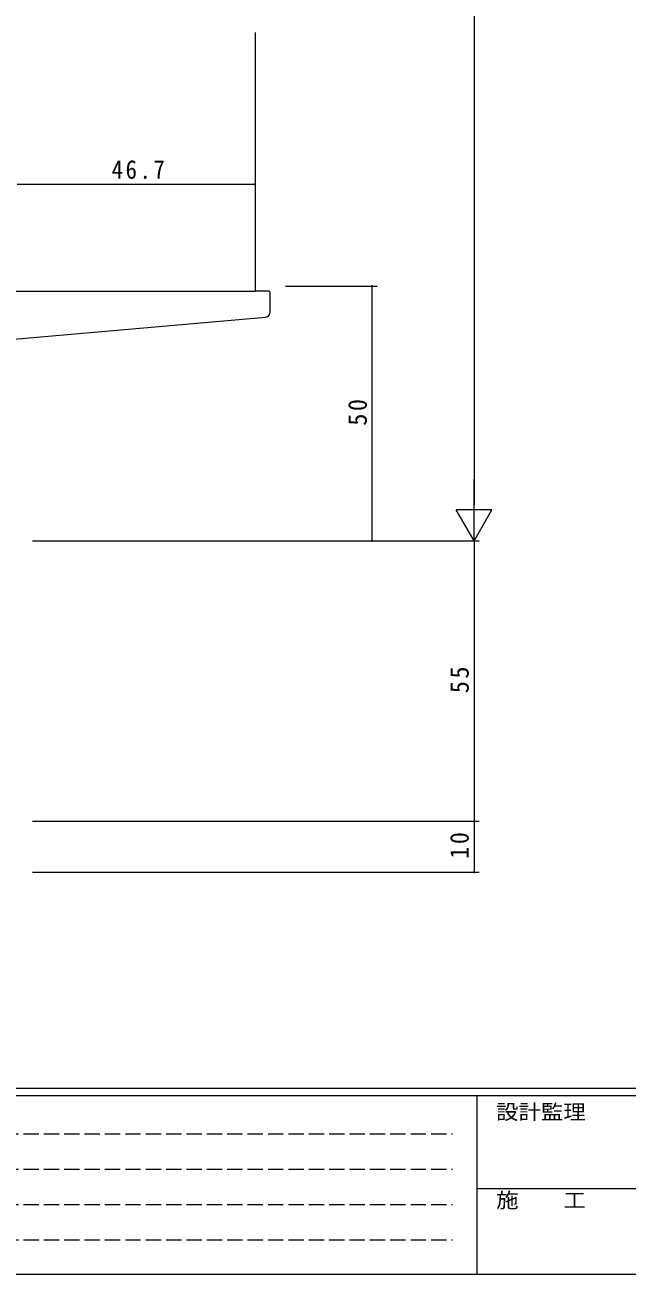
# Model space of a CAD drawing. Units: millimetres on the paper. Extents: x -420 to 373, y -297 to 267.
# Drawn here: x -248.8 to -130.6, y -297 to -51.8 of the extents above; entities that cross this region are included whole.
import ezdxf
from ezdxf.enums import TextEntityAlignment as Align

# ---------------------------------------------------------------- set-up
doc = ezdxf.new("R2010")
doc.units = ezdxf.units.MM
doc.linetypes.add('DASHED3', pattern=[4, 3, -1])
for name, color, linetype, lineweight in [('0-1_YKK_ZWAK', 7, 'Continuous', 9), ('0-3_YKK_12', 2, 'Continuous', 9), ('0-4_YKK_D', 6, 'Continuous', 9), ('0-6_YKK_13', 4, 'Continuous', 9)]:
    doc.layers.add(name, color=color, linetype=linetype, lineweight=lineweight)
doc.styles.add('ＭＳ ゴシック', font='')
doc.styles.get('ＭＳ ゴシック').set_extended_font_data('MS Gothic')

msp = doc.modelspace()

# ---------------------------------------------------------------- linework, layer by layer
at = {"layer": '0-1_YKK_ZWAK'}
for p, q in [((352.3, -260.6), (-417.7, -260.6)), ((314.5, -262), (-417.7, -262)), ((-160.1, -262), (-160.1, -297)), ((-160.1, -280.199), (-31.3, -280.199)), ((-417.7, -297), (314.5, -297))]:
    msp.add_line(p, q, dxfattribs=at)
at = {"layer": '0-1_YKK_ZWAK', "linetype": 'DASHED3'}
for p, q in [((-413.101, -269.512), (-164.909, -269.512)), ((-413.101, -276.441), (-164.909, -276.441)), ((-413.101, -283.37), (-164.909, -283.37)), ((-413.101, -290.298), (-164.909, -290.298))]:
    msp.add_line(p, q, dxfattribs=at)
at = {"layer": '0-3_YKK_12'}
msp.add_line((-203.65, -53.344), (-203.65, -104.097), dxfattribs=at)
at = {"layer": '0-4_YKK_D'}
for p, q in [((-160.65, 189.906), (-160.65, -146.094)), ((-250.35, -83.094), (-203.65, -83.094)), ((-197.65, -103.094), (-179.65, -103.094)), ((-180.65, -153.094), (-180.65, -103.094)), ((-160.65, -153.094), (-160.65, -140.97)), ((-160.65, -153.094), (-164.15, -147.032)), ((-157.15, -147.032), (-164.15, -147.032)), ((-160.65, -153.094), (-157.15, -147.032)), ((-247.35, -153.094), (-159.65, -153.094)), ((-247.35, -153.094), (-159.65, -153.094)), ((-197.65, -153.094), (-179.65, -153.094)), ((-160.65, -153.094), (-160.65, -208.094)), ((-247.35, -208.094), (-159.65, -208.094)), ((-247.35, -208.094), (-159.65, -208.094)), ((-160.65, -208.094), (-160.65, -218.094)), ((-247.35, -218.094), (-159.65, -218.094))]:
    msp.add_line(p, q, dxfattribs=at)
for centre, start, end in [((-203.65, -83.094), 0, 180), ((-203.65, -83.094), 180, 0), ((-180.65, -103.094), 90, 270), ((-180.65, -103.094), 270, 90), ((-180.65, -153.094), 90, 270), ((-180.65, -153.094), 270, 90), ((-160.65, -208.094), 90, 270), ((-160.65, -208.094), 90, 270), ((-160.65, -208.094), 270, 90), ((-160.65, -208.094), 270, 90), ((-160.65, -218.094), 90, 270), ((-160.65, -218.094), 270, 90)]:
    msp.add_arc(centre, 0.106, start, end, dxfattribs=at)
at = {"layer": '0-6_YKK_13'}
for p, q in [((-258.15, -104.097), (-203.65, -104.097)), ((-200.95, -104.097), (-203.65, -104.097)), ((-200.65, -108.181), (-200.65, -104.397)), ((-254.024, -113.767), (-201.563, -109.177))]:
    msp.add_line(p, q, dxfattribs=at)
for centre, radius, start, end in [((-200.95, -104.397), 0.3, 0, 90), ((-201.65, -108.181), 1, 275, 0)]:
    msp.add_arc(centre, radius, start, end, dxfattribs=at)

# ---------------------------------------------------------------- texts
at = {"layer": '0-1_YKK_ZWAK', "style": 'ＭＳ ゴシック', "width": 1.1}
for s, p in [('設計監理', (-156.331, -267.533)), ('施\u3000\u3000工', (-156.331, -284.854))]:
    msp.add_text(s, height=2.933, dxfattribs=at).set_placement(p, align=Align.BOTTOM_LEFT)
at = {"layer": '0-4_YKK_D', "color": 3, "insert": (-231.8, -82.094), "char_height": 3.666, "attachment_point": 7, "style": 'ＭＳ ゴシック'}
msp.add_mtext('\\T1.22;\\W0.9;46.7', dxfattribs=at)
at = {"layer": '0-4_YKK_D', "color": 3, "char_height": 3.666, "attachment_point": 7, "rotation": 90, "style": 'ＭＳ ゴシック'}
for s, insert in [('\\T1.21;\\W0.95;50', (-181.65, -130.494)), ('\\T1.21;\\W0.95;55', (-161.65, -182.994)), ('\\T1.21;\\W0.95;10', (-161.65, -215.494))]:
    msp.add_mtext(s, dxfattribs=dict(at, insert=insert))

doc.saveas('drawing.dxf')
